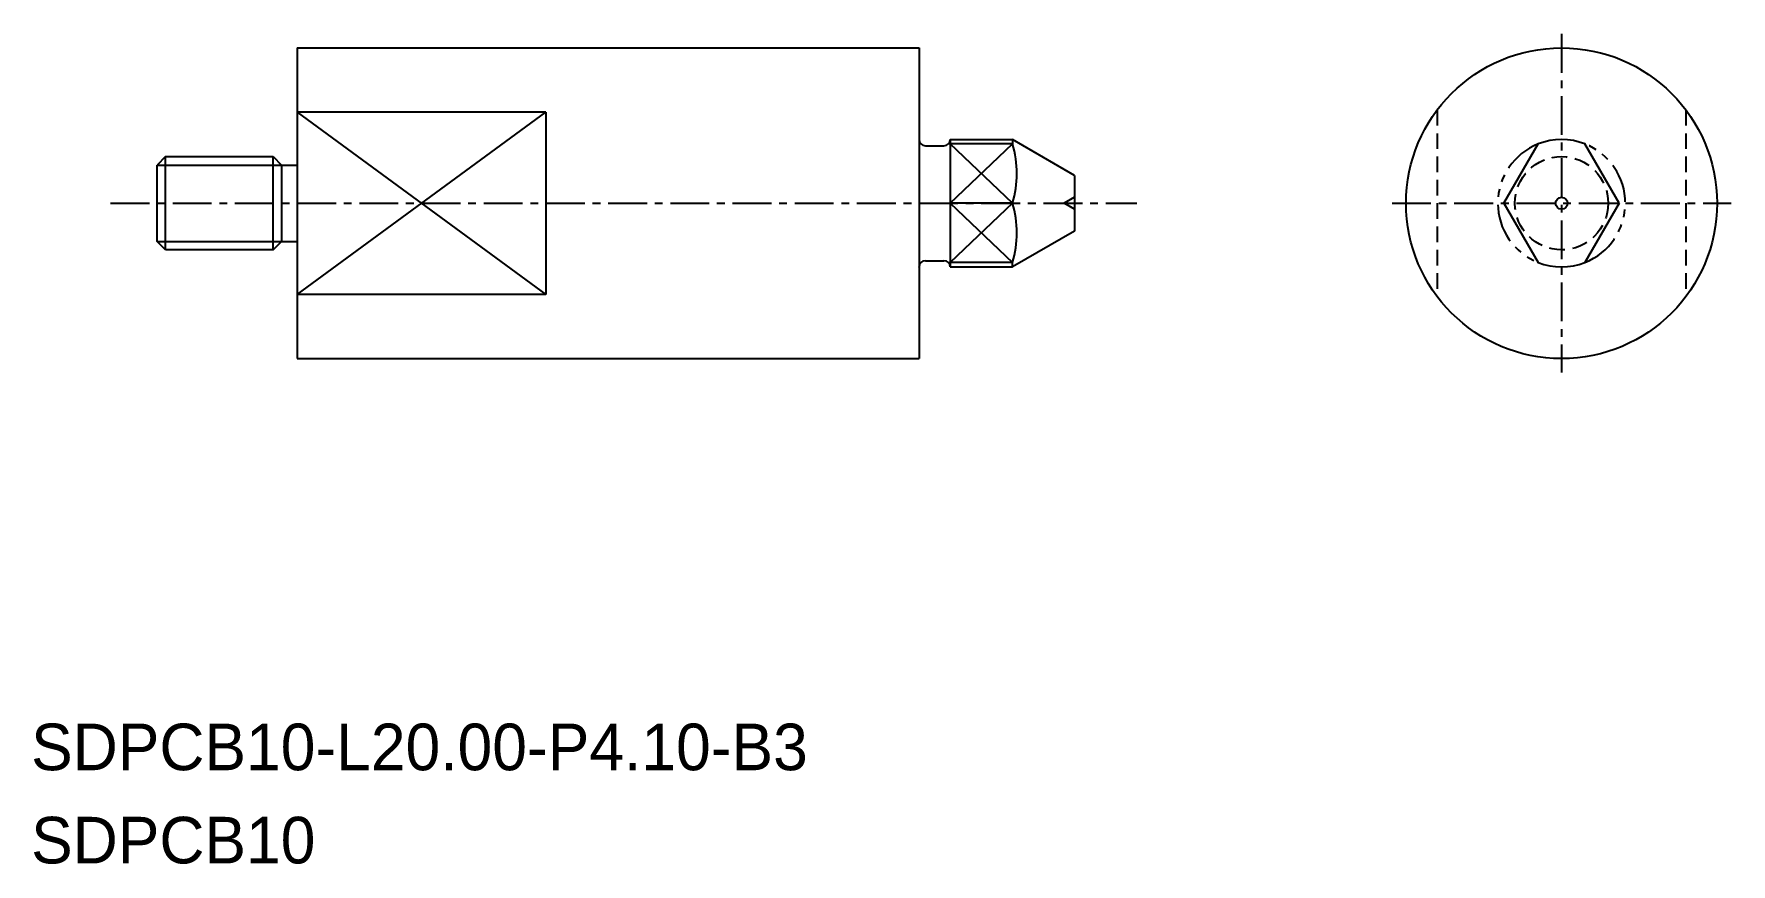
# Model space of a CAD drawing. Extents: x -1328.4 to -1273.8, y -520 to -493.2.
import ezdxf

# ---------------------------------------------------------------- set-up
doc = ezdxf.new("R2010")
doc.units = 0
for name, pattern in [('CENTER', [2, 1.25, -0.25, 0.25, -0.25]), ('DASHED', [0.75, 0.5, -0.25]), ('PHANTOM', [2.5, 1.25, -0.25, 0.25, -0.25, 0.25, -0.25])]:
    doc.linetypes.add(name, pattern=pattern)
doc.layers.get('0').update_dxf_attribs({"linetype": 'CONTINUOUS'})
doc.layers.add('CENTER', color=1, linetype='CENTER')

msp = doc.modelspace()

# ---------------------------------------------------------------- linework, layer by layer
for p, q in [((-1319.903, -493.698), (-1319.903, -503.698)), ((-1299.903, -493.698), (-1299.903, -503.698)), ((-1311.903, -495.761), (-1319.903, -495.761)), ((-1311.903, -495.761), (-1311.903, -501.634)), ((-1298.903, -496.648), (-1298.903, -500.748)), ((-1296.903, -496.79), (-1298.903, -496.79)), ((-1294.903, -497.802), (-1296.903, -496.648)), ((-1320.403, -497.468), (-1319.903, -497.468)), ((-1296.903, -498.698), (-1298.903, -498.698)), ((-1294.903, -499.593), (-1296.903, -500.748)), ((-1320.403, -499.927), (-1319.903, -499.927)), ((-1296.903, -500.605), (-1298.903, -500.605)), ((-1311.903, -501.634), (-1319.903, -501.634))]:
    msp.add_line(p, q)
at = {"color": 7, "linetype": 'CONTINUOUS'}
for p, q in [((-1319.903, -493.698), (-1299.903, -493.698)), ((-1299.903, -496.638), (-1299.903, -496.648)), ((-1299.703, -496.848), (-1299.103, -496.848)), ((-1298.903, -496.648), (-1298.903, -496.648)), ((-1298.903, -496.648), (-1296.903, -496.648)), ((-1281.096, -498.698), (-1279.994, -496.79)), ((-1277.393, -498.698), (-1278.494, -496.79)), ((-1324.133, -497.198), (-1324.403, -497.468)), ((-1324.403, -499.927), (-1324.403, -497.468)), ((-1324.133, -500.198), (-1324.133, -497.198)), ((-1324.133, -497.198), (-1320.674, -497.198)), ((-1320.674, -500.198), (-1320.674, -497.198)), ((-1320.674, -497.198), (-1320.403, -497.468)), ((-1320.403, -497.468), (-1320.403, -499.927)), ((-1281.096, -498.698), (-1279.994, -500.605)), ((-1277.393, -498.698), (-1278.494, -500.605)), ((-1324.133, -500.198), (-1324.403, -499.927)), ((-1320.674, -500.198), (-1324.133, -500.198)), ((-1320.674, -500.198), (-1320.403, -499.927)), ((-1299.903, -500.758), (-1299.903, -500.748)), ((-1299.703, -500.548), (-1299.103, -500.548)), ((-1298.903, -500.748), (-1296.903, -500.748)), ((-1298.903, -500.748), (-1298.903, -500.748)), ((-1319.903, -503.698), (-1299.903, -503.698))]:
    msp.add_line(p, q, dxfattribs=at)
at = {"color": 3}
for p, q in [((-1319.903, -495.761), (-1311.903, -501.634)), ((-1319.903, -501.634), (-1311.903, -495.761)), ((-1296.903, -498.698), (-1298.903, -496.79)), ((-1298.903, -498.698), (-1296.903, -496.79)), ((-1298.903, -498.698), (-1296.903, -500.605)), ((-1296.903, -498.698), (-1298.903, -500.605)), ((-1294.903, -498.506), (-1295.242, -498.698)), ((-1294.903, -498.89), (-1295.242, -498.698))]:
    msp.add_line(p, q, dxfattribs=at)
at = {"color": 3, "linetype": 'DASHED'}
for p, q in [((-1283.244, -495.698), (-1283.244, -501.698)), ((-1275.244, -495.698), (-1275.244, -501.698))]:
    msp.add_line(p, q, dxfattribs=at)
at = {"linetype": 'CONTINUOUS'}
for p, q in [((-1296.903, -496.648), (-1296.903, -496.79)), ((-1294.903, -497.802), (-1294.903, -499.593)), ((-1296.903, -500.748), (-1296.903, -500.605))]:
    msp.add_line(p, q, dxfattribs=at)
at = {"color": 3, "linetype": 'CONTINUOUS'}
for p, q in [((-1324.403, -497.468), (-1320.403, -497.468)), ((-1324.403, -499.927), (-1320.403, -499.927))]:
    msp.add_line(p, q, dxfattribs=at)
at = {"linetype": 'CONTINUOUS'}
msp.add_circle((-1279.244, -498.698), 5, dxfattribs=at)
at = {"color": 3, "linetype": 'DASHED'}
msp.add_circle((-1279.244, -498.698), 1.5, dxfattribs=at)
msp.add_circle((-1279.244, -498.698), 0.192)
at = {"color": 7, "linetype": 'CONTINUOUS'}
for centre, start, end in [((-1299.703, -496.648), 180, 270), ((-1299.103, -496.648), 270, 0), ((-1299.703, -500.748), 90, 180), ((-1299.103, -500.748), 0, 90)]:
    msp.add_arc(centre, 0.2, start, end, dxfattribs=at)
for centre in [(-1300.028, -497.744), (-1300.028, -499.651)]:
    msp.add_arc(centre, 3.267, 343.0251, 16.9749)
at = {"color": 3, "linetype": 'PHANTOM'}
for start, end in [(111.4601, 248.5399), (291.4601, 68.5399)]:
    msp.add_arc((-1279.244, -498.698), 2.05, start, end, dxfattribs=at)
at = {"linetype": 'CONTINUOUS'}
for start, end in [(68.5399, 111.4601), (248.5399, 291.4601)]:
    msp.add_arc((-1279.244, -498.698), 2.05, start, end, dxfattribs=at)
at = {"layer": 'CENTER', "color": 1, "linetype": 'CENTER'}
for p, q in [((-1279.244, -493.248), (-1279.244, -504.148)), ((-1325.903, -498.698), (-1292.903, -498.698)), ((-1284.694, -498.698), (-1273.794, -498.698))]:
    msp.add_line(p, q, dxfattribs=at)

# ---------------------------------------------------------------- texts
for s, p in [('SDPCB10-L20.00-P4.10-B3', (-1328.458, -516.947)), ('SDPCB10', (-1328.458, -519.947))]:
    msp.add_text(s, height=1.5).set_placement(p)

doc.saveas('drawing.dxf')
